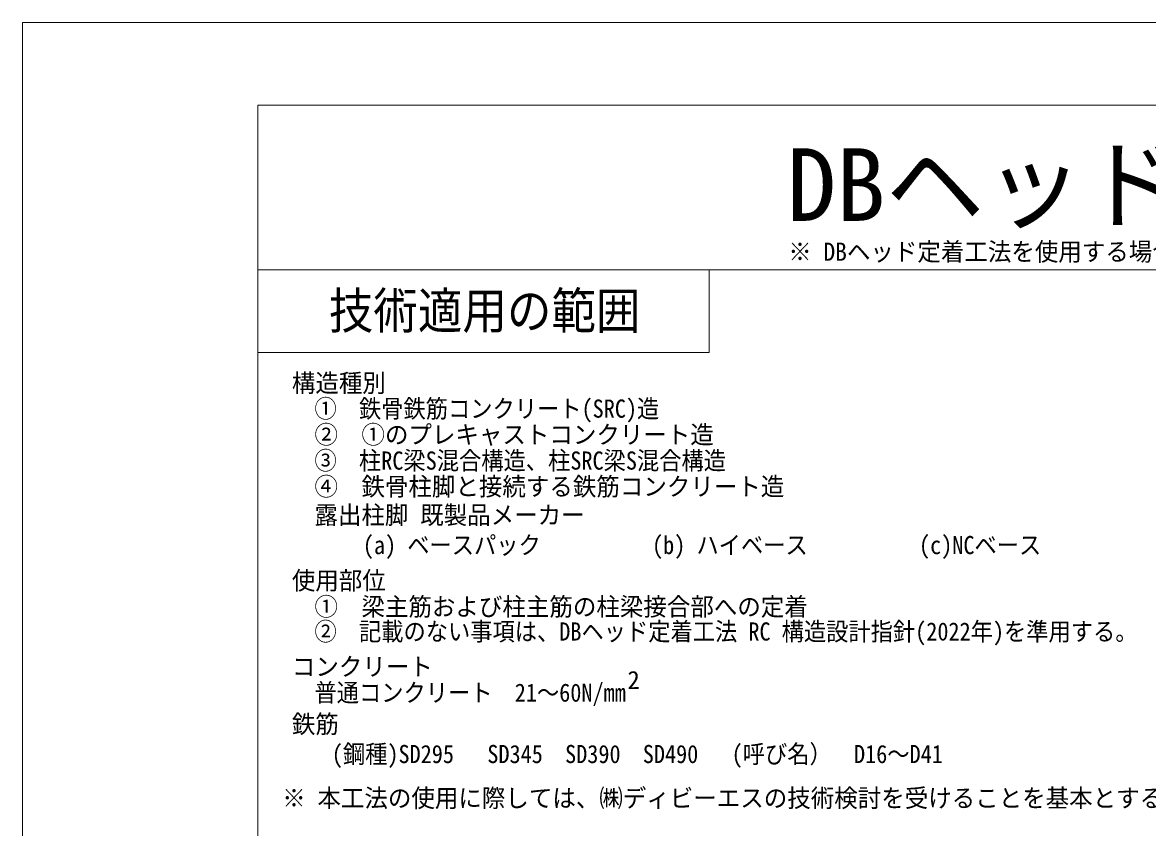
# Model space of a CAD drawing. Units: millimetres, scale not verified. Extents: x -210 to 382, y -132 to 268.
# Drawn here: x -210.3 to -73.9, y 170.2 to 267.8 of the extents above; entities that cross this region are included whole.
import ezdxf
from ezdxf.enums import TextEntityAlignment as Align

# ---------------------------------------------------------------- set-up
doc = ezdxf.new("R2010")
doc.units = ezdxf.units.MM
doc.header["$LTSCALE"] = 2
for name, color, linetype, lineweight in [('0-3_Defpoints', 7, 'Continuous', 18), ('0-6_外枠', 4, 'Continuous', 18), ('0-7_文字', 7, 'Continuous', 9), ('0-8_タイトル', 7, 'Continuous', 18), ('0-9_内枠', 7, 'Continuous', 18)]:
    doc.layers.add(name, color=color, linetype=linetype, lineweight=lineweight)
doc.styles.add('ＭＳ ゴシック', font='')
doc.styles.get('ＭＳ ゴシック').set_extended_font_data('MS Gothic')

msp = doc.modelspace()

# ---------------------------------------------------------------- linework, layer by layer
at = {"layer": '0-3_Defpoints', "color": 4}
for q in [(-210.346, -132.174), (382.196, 267.826), (382.196, 267.826)]:
    msp.add_line((-210.346, 267.826), q, dxfattribs=at)
at = {"layer": '0-6_外枠'}
for p, q in [((-181.804, 257.826), (372.196, 257.826)), ((-151.804, 257.826), (342.196, 257.826))]:
    msp.add_line(p, q, dxfattribs=at)
msp.add_lwpolyline([(-181.804, 257.826), (-181.804, -114.753), (372.196, -114.753)], dxfattribs=at)
at = {"layer": '0-9_内枠'}
for p, q in [((-181.804, 237.826), (372.196, 237.826)), ((-127.064, 237.826), (-127.064, 227.826)), ((-181.804, 227.826), (-127.064, 227.826))]:
    msp.add_line(p, q, dxfattribs=at)

# ---------------------------------------------------------------- texts
at = {"layer": '0-7_文字', "style": 'ＭＳ ゴシック'}
for s, width, p in [('※ DBヘッド定着工法を使用する場合は、別途検定結果の確認が必要である。', 0.95, (-117.459, 238.285)), ('構造種別', 0.95, (-177.673, 222.367)), ('①\u3000鉄骨鉄筋コンクリート(SRC)造', 0.9, (-174.931, 219.263)), ('②\u3000①のプレキャストコンクリート造', 0.95, (-174.931, 216.115)), ('③\u3000柱RC梁S混合構造、柱SRC梁S混合構造', 0.9, (-174.931, 212.967)), ('④\u3000鉄骨柱脚と接続する鉄筋コンクリート造', 0.95, (-174.931, 209.819)), ('露出柱脚 既製品メーカー', 0.95, (-174.931, 206.365)), ('(a) ベースパック\u3000\u3000\u3000\u3000\u3000(b) ハイベース\u3000\u3000\u3000\u3000\u3000(c)NCベース', 0.9, (-169.063, 202.722)), ('使用部位', 0.95, (-177.673, 198.426)), ('①\u3000梁主筋および柱主筋の柱梁接合部への定着', 0.95, (-174.931, 195.256)), ('②\u3000記載のない事項は、DBヘッド定着工法 RC 構造設計指針(2022年)を準用する。', 0.9, (-174.931, 192.246)), ('コンクリート', 0.95, (-177.673, 187.986)), ('普通コンクリート\u300021～60N/mm', 0.9, (-174.931, 184.835)), ('鉄筋', 0.95, (-177.673, 181.026)), ('(鋼種)SD295 \u3000SD345\u3000SD390  SD490 \u3000(呼び名）\u3000D16～D41', 0.9, (-172.831, 177.391)), ('※ 本工法の使用に際しては、㈱ディビーエスの技術検討を受けることを基本とする。', 0.95, (-178.841, 172.054))]:
    msp.add_text(s, height=2.199, dxfattribs=dict(at, width=width)).set_placement(p, align=Align.BOTTOM_LEFT)
msp.add_text('2', height=2.199, dxfattribs=at).set_placement((-136.966, 186.366), align=Align.BOTTOM_LEFT)
at = {"layer": '0-8_タイトル', "style": 'ＭＳ ゴシック'}
msp.add_text('DBヘッド定着工法 RCS混合構造設計\u3000配筋要領図', height=8.798, dxfattribs=at).set_placement((-117.644, 241.14), align=Align.BOTTOM_LEFT)
at = {"layer": '0-8_タイトル', "style": 'ＭＳ ゴシック', "width": 0.9}
msp.add_text('技術適用の範囲', height=4.399, dxfattribs=at).set_placement((-173.189, 229.38), align=Align.BOTTOM_LEFT)

doc.saveas('drawing.dxf')
